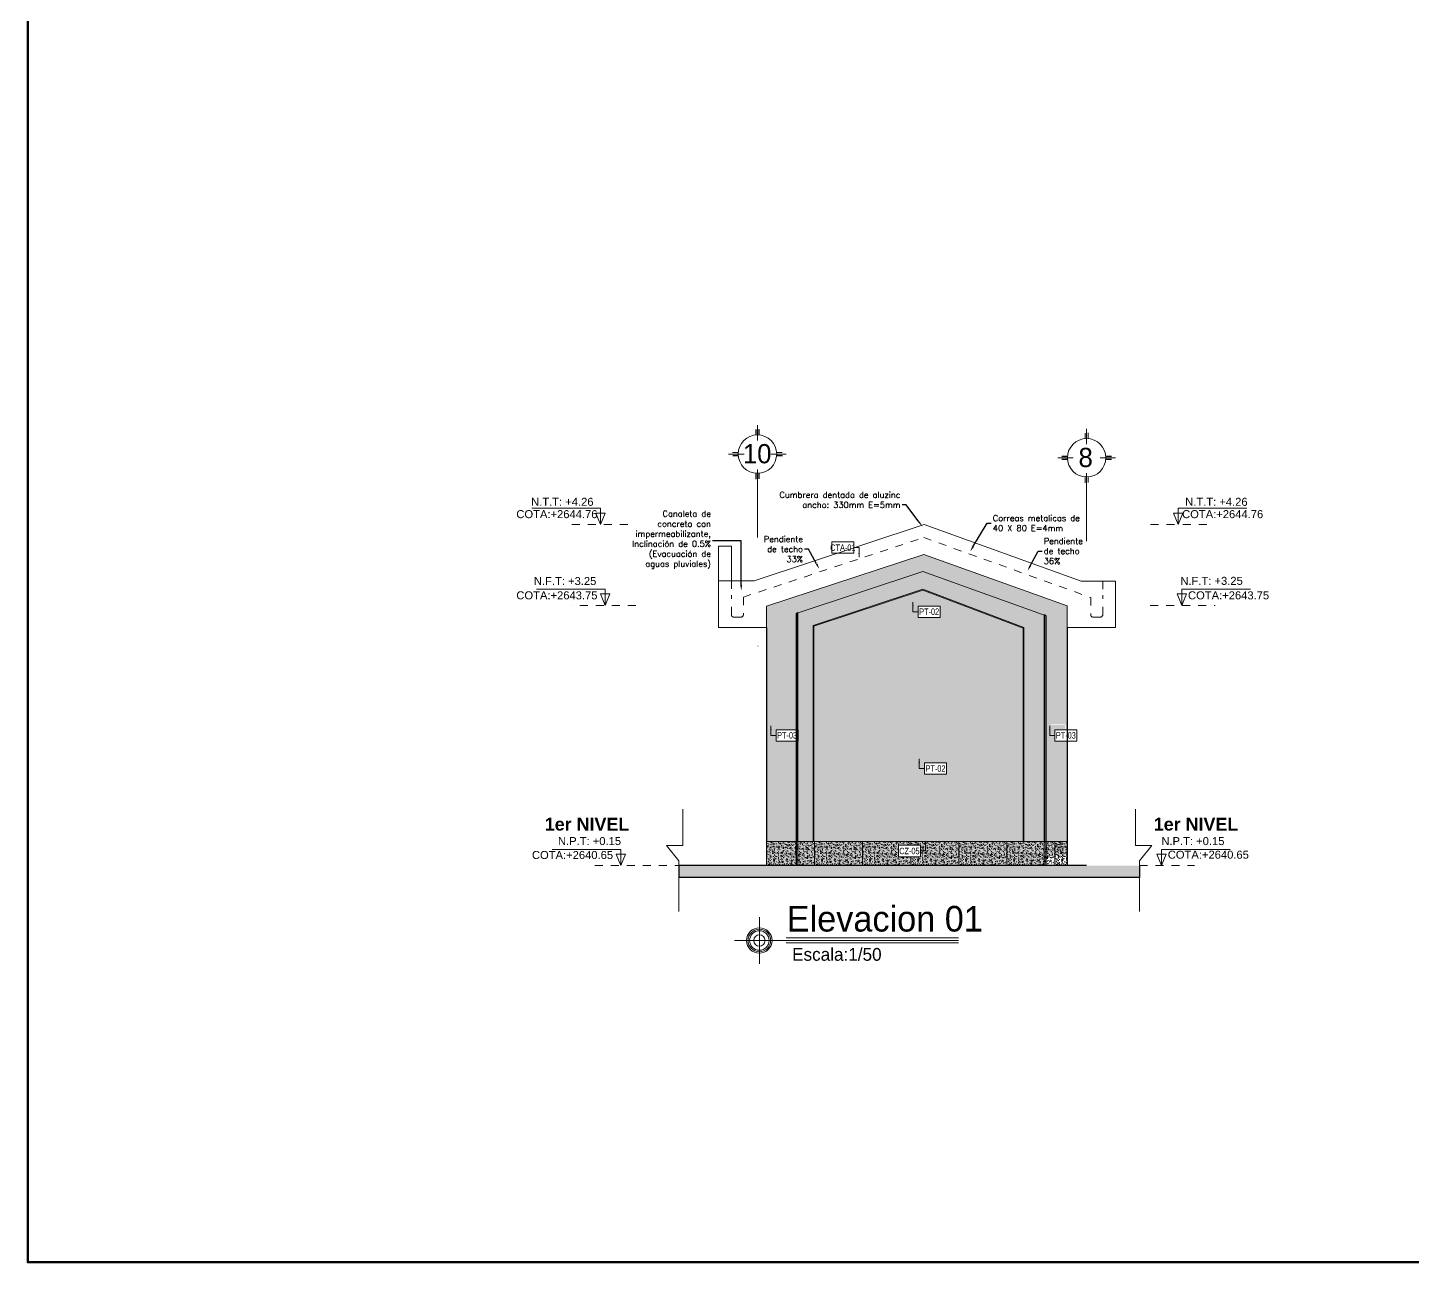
# Model space of a CAD drawing. Header units: millimetres. Extents: x -3570 to 5754, y -12788176 to 1214.
# Drawn here: x 3351.52 to 3368.82, y 1169.87 to 1185.29 of the extents above; entities that cross this region are included whole.
import ezdxf
from ezdxf import colors
from ezdxf.entities.mleader import LeaderData, LeaderLine
from ezdxf.enums import TextEntityAlignment as Align
from ezdxf.math import Vec2, Vec3

# ---------------------------------------------------------------- set-up
doc = ezdxf.new("R2010")
doc.units = ezdxf.units.MM
for name, pattern in [('ACAD_ISO04W100', [30, 24, -3, 0, -3]), ('CONTINUA', [0]), ('HIDDEN2', [4.7625, 3.175, -1.5875]), ('TRAZOS1', [0.15, 0.1, -0.05])]:
    doc.linetypes.add(name, pattern=pattern)
for name, color, linetype, lineweight in [('.', 7, 'Continuous', 0), ('08. FALSO PISO.', 201, 'Continuous', 5), ('42. CONTRA ZOCALO ELEVACION', 144, 'Continuous', 9), ('49. EJES.', 152, 'Continuous', 5), ('55. INDICADORES - TEXTO (SOLO MÓDULOS).', 45, 'Continuous', 5), ('65. BRUÑAS.', 253, 'Continuous', 5), ('66. COLUMNAS Y VIGAS (OTROS) EN ELEVACIÓN.', 252, 'Continuous', 5), ('COLUMNAS Y PLACAS', 255, 'Continuous', 70), ('COTAS', 7, 'Continuous', 0), ('LINEAS ELEVACIONES', 252, 'Continuous', 0), ('PROYECCION', 1, 'HIDDEN2', 9), ('SGE_0.05', 8, 'Continuous', 0), ('SGE_PUERTAS', 1, 'Continuous', 5), ('SGE_TEXTO-CHICOS-03', 3, 'Continuous', 9), ('Texto', 7, 'Continuous', 5), ('TEXTOS', 2, 'Continuous', 20), ('TEXTOS-CHICOS-03', 3, 'Continuous', 5), ('TEXTOS-MEDIANOS-04', 4, 'Continuous', 35)]:
    doc.layers.add(name, color=color, linetype=linetype, lineweight=lineweight)
doc.layers.add('8.HACH', color=7, linetype='Continuous', lineweight=0, true_color=0x51594d)
doc.styles.add('A-1', font='swissl.ttf', dxfattribs={"height": 0.07})
doc.styles.add('ESC 1-50 C', font='arial.ttf', dxfattribs={"height": 0.075})
doc.styles.add('HUECA', font='swissbo.ttf')
doc.styles.add('nemi', font='GOTHIC.TTF')
doc.styles.add('Pristina_ParCons', font='PRISTINA.TTF')
doc.styles.add('SIMPLEX 50', font='simplex.shx', dxfattribs={"width": 0.6, "height": 0.08})
doc.styles.add('TEXTOS 20', font='ARIALN.TTF', dxfattribs={"height": 0.08})
doc.dimstyles.new('ESC G 1.50', dxfattribs={"dimtxt": 0.08, "dimasz": 0.08, "dimexe": 0.08, "dimexo": 0.05, "dimgap": 0.02, "dimtad": 2, "dimtih": 1, "dimtoh": 1, "dimzin": 1, "dimdsep": 46, "dimtxsty": 'SIMPLEX 50', "dimblk": 'ARCHTICK', "dimcen": 0, "dimdle": 0.06, "dimclrd": 256, "dimclre": 256, "dimclrt": 256, "dimadec": 0, "dimazin": 0, "dimtfac": 1, "dimtix": 1, "dimtmove": 2, "dimatfit": 3, "dimfxl": 0.5, "dimfxlon": 1, "dimlwd": -1, "dimlwe": -1, "dimarcsym": 0})

# ---------------------------------------------------------------- blocks, each defined once
blk = doc.blocks.new('*U340')
at = {"layer": '49. EJES.', "ltscale": 0.01}
for p, q in [((-0.019, 1.004), (-0.019, 1.076)), ((0, 0.933), (0, 1.125)), ((-0.168, 0.765), (-0.36, 0.765)), ((-0.239, 0.745), (-0.311, 0.745)), ((0.168, 0.765), (0.36, 0.765)), ((0.239, 0.784), (0.311, 0.784)), ((0, 0.573), (0, 0.445)), ((0.019, 0.525), (0.019, 0.453))]:
    blk.add_line(p, q, dxfattribs=at)
at = {"layer": '49. EJES.'}
blk.add_line((0, 0.445), (0, -0.278), dxfattribs=at)
at = {"layer": '49. EJES.', "ltscale": 0.01, "const_width": 0.0144}
for points in [[(-0.019, 1.004), (-0.019, 1.076)], [(0.019, 1.004), (0.019, 1.076)], [(-0.239, 0.784), (-0.311, 0.784)], [(-0.239, 0.745), (-0.311, 0.745)], [(0.239, 0.784), (0.311, 0.784)], [(0.239, 0.745), (0.311, 0.745)], [(-0.019, 0.525), (-0.019, 0.453)], [(0.019, 0.525), (0.019, 0.453)]]:
    blk.add_lwpolyline(points, dxfattribs=at)
at = {"layer": '49. EJES.', "ltscale": 0.01}
blk.add_circle((0, 0.765), 0.24, dxfattribs=at)
blk = doc.blocks.new('*U341')
at = {"layer": '49. EJES.', "ltscale": 0.01}
for p, q in [((-0.019, 1.004), (-0.019, 1.076)), ((0, 0.933), (0, 1.125)), ((-0.168, 0.765), (-0.36, 0.765)), ((-0.239, 0.745), (-0.311, 0.745)), ((0.168, 0.765), (0.36, 0.765)), ((0.239, 0.784), (0.311, 0.784)), ((0, 0.573), (0, 0.445)), ((0.019, 0.525), (0.019, 0.453))]:
    blk.add_line(p, q, dxfattribs=at)
at = {"layer": '49. EJES.'}
blk.add_line((0, 0.445), (0, -0.278), dxfattribs=at)
at = {"layer": '49. EJES.', "ltscale": 0.01, "const_width": 0.0144}
for points in [[(-0.019, 1.004), (-0.019, 1.076)], [(0.019, 1.004), (0.019, 1.076)], [(-0.239, 0.784), (-0.311, 0.784)], [(-0.239, 0.745), (-0.311, 0.745)], [(0.239, 0.784), (0.311, 0.784)], [(0.239, 0.745), (0.311, 0.745)], [(-0.019, 0.525), (-0.019, 0.453)], [(0.019, 0.525), (0.019, 0.453)]]:
    blk.add_lwpolyline(points, dxfattribs=at)
at = {"layer": '49. EJES.', "ltscale": 0.01}
blk.add_circle((0, 0.765), 0.24, dxfattribs=at)
blk = doc.blocks.new('_ArchTick')
at = {"color": 0, "linetype": 'Continuous', "const_width": 0.15}
blk.add_lwpolyline([(-0.5, -0.5), (0.5, 0.5)], dxfattribs=at)
blk = doc.blocks.new('*U308')
blk.add_wipeout([(-0.391, -0.159), (-0.391, -0.301), (-0.118, -0.301), (-0.118, -0.159)]).dxf.layer = '55. INDICADORES - TEXTO (SOLO MÓDULOS).'
at = {"layer": '55. INDICADORES - TEXTO (SOLO MÓDULOS).'}
blk.add_lwpolyline([(-0.391, -0.301), (-0.118, -0.301), (-0.118, -0.159), (-0.391, -0.159)], close=True, dxfattribs=at)
at = {"layer": '55. INDICADORES - TEXTO (SOLO MÓDULOS).', "style": 'TEXTOS 20'}
blk.add_attdef('ITEM', text='', height=0.08, dxfattribs=at).set_placement((-0.255, -0.23), align=Align.MIDDLE_CENTER)
at = {"layer": '55. INDICADORES - TEXTO (SOLO MÓDULOS).'}
blk.add_leader([(-0.053, -0.111), (-0.053, -0.23), (-0.118, -0.23)], dimstyle='ESC G 1.50', override={"dimasz": 0.05}, dxfattribs=at)
blk = doc.blocks.new('G2G22GG')
at = {"layer": 'COLUMNAS Y PLACAS', "color": 251, "lineweight": 0, "true_color": 0x636466}
for p, q in [((1078.775, 292.274), (1076.654, 291.574)), ((1080.739, 291.569), (1078.775, 292.274)), ((1076.808, 291.255), (1078.772, 291.901)), ((1078.772, 291.901), (1080.564, 291.258)), ((1081.007, 291.569), (1081.167, 291.569)), ((1076.808, 290.99, 0), (1076.208, 290.99, 12467888.026)), ((1081.167, 290.989, 472.209), (1080.564, 290.99))]:
    blk.add_line(p, q, dxfattribs=at)
blk.add_lwpolyline([(1076.208, 291.574), (1076.368, 291.574), (1076.368, 292.005), (1076.208, 292.005)], close=True, dxfattribs=at)
for points, elevation in [([(1076.208, 291.574), (1076.208, 290.99)], -354.157), ([(1076.368, 291.574), (1076.654, 291.574)], -354.157), ([(1081.167, 291.569), (1081.167, 291.174)], 118.052), ([(1081.167, 291.569), (1081.167, 290.989)], 118.052)]:
    blk.add_lwpolyline(points, dxfattribs=dict(at, elevation=elevation))
for points in [[(1081.007, 291.569), (1080.739, 291.569)], [(1076.808, 291.255), (1076.808, 290.99), (1076.808, 290.99), (1076.808, 290.99)], [(1080.564, 291.258), (1080.564, 290.99), (1080.564, 290.99), (1080.564, 290.99)], [(1080.299, 291.078), (1080.299, 291.078)], [(1080.299, 291.05), (1080.299, 291.05)]]:
    blk.add_lwpolyline(points, dxfattribs=at)
at = {"layer": 'COTAS', "color": 9, "true_color": 0xc7c8ca}
blk.add_lwpolyline([(1079.022, 291.822), (1079.023, 291.822)], dxfattribs=at)
at = {"layer": 'PROYECCION', "color": 18, "linetype": 'TRAZOS1', "true_color": 0x000000}
for p, q in [((1076.518, 291.369), (1078.771, 292.113)), ((1078.771, 292.113), (1080.857, 291.364)), ((1076.368, 291.574, -354.157), (1076.368, 291.392, -354.157)), ((1081.007, 291.569, 118.052), (1081.007, 291.392, 118.052))]:
    blk.add_line(p, q, dxfattribs=at)
at = {"layer": 'PROYECCION', "color": 18, "linetype": 'TRAZOS1', "true_color": 0x000000, "elevation": -472.209}
for points in [[(1076.368, 291.146), (1076.368, 291.392)], [(1076.518, 291.369), (1076.518, 291.147)]]:
    blk.add_lwpolyline(points, dxfattribs=at)
at = {"layer": 'PROYECCION', "color": 18, "linetype": 'TRAZOS1', "true_color": 0x000000}
for points in [[(1080.857, 291.364), (1080.857, 291.147)], [(1081.007, 291.146), (1081.007, 291.392)]]:
    blk.add_lwpolyline(points, dxfattribs=at)
at = {"layer": 'PROYECCION', "color": 18, "linetype": 'TRAZOS1', "true_color": 0x000000, "elevation": -472.209}
blk.add_lwpolyline([(1076.518, 291.147, -0.380341), (1076.489, 291.119), (1076.4, 291.119, -0.410247), (1076.368, 291.147), (1076.368, 291.151)], format="xyb", dxfattribs=at)
at = {"layer": 'PROYECCION', "color": 18, "linetype": 'TRAZOS1', "true_color": 0x000000}
blk.add_lwpolyline([(1080.857, 291.147, 0.380341), (1080.886, 291.119), (1080.975, 291.119, 0.410247), (1081.007, 291.147), (1081.007, 291.151)], format="xyb", dxfattribs=at)
at = {"layer": 'SGE_TEXTO-CHICOS-03'}
ml = blk.add_multileader_mtext('Standard', dxfattribs=at)
ml.set_content('{\\Fromans|c0;Cumbrera dentada de aluzinc ancho: 330mm E=5mm }', color=256, style='ESC 1-50 C')
ml.set_leader_properties()
ml.build(insert=Vec2(0, 0))
ml.multileader.update_dxf_attribs({"text_left_attachment_type": 2, "text_right_attachment_type": 2, "dogleg_length": 0.1, "arrow_head_size": 0.07})
ctx = ml.context
ctx.base_point, ctx.char_height, ctx.arrow_head_size, ctx.landing_gap_size, ctx.plane_origin = Vec3(1077.149, 292.521, -99722446.662), 0.075, 0.07, 0.02, Vec3(1078.468, 292.376, -99722446.662)
ctx.left_attachment, ctx.right_attachment, ctx.text_align_type = 2, 2, 2
notes = []
notes.append((ctx, [(1, (1, 1, 0), (1078.55, 292.521, -99722446.662), (-1, 0), 0.05, [(0, [(1078.754, 292.252, -99722446.662)], 0, [])])]))
ctx.mtext.insert, ctx.mtext.rotation, ctx.mtext.width, ctx.mtext.defined_height, ctx.mtext.alignment, ctx.mtext.flow_direction = Vec3(1078.48, 292.683, -99722446.662), 6.283185, 1.66721, 0.611, 3, 5
ml = blk.add_multileader_mtext('Standard', dxfattribs=at)
ml.set_content('{\\Fromans|c0;Canaleta de concreto con impermeabilizante, Inclinación de 0.5% (Evacuación de aguas pluviales)}', color=256, style='ESC 1-50 C')
ml.set_leader_properties()
ml.build(insert=Vec2(0, 0))
ml.multileader.update_dxf_attribs({"text_left_attachment_type": 2, "text_right_attachment_type": 2, "dogleg_length": 0.1, "arrow_head_size": 0.07})
ctx = ml.context
ctx.base_point, ctx.char_height, ctx.arrow_head_size, ctx.landing_gap_size, ctx.plane_origin = Vec3(1074.99, 292.072, -99722347.547), 0.075, 0.07, 0.02, Vec3(1072.187, 296.498, -99722347.547)
ctx.left_attachment, ctx.right_attachment, ctx.text_align_type = 2, 2, 2
notes.append((ctx, [(0, (1, 1, 0), (1076.491, 292.072, -99722347.547), (-1, 0), 0.358, [(0, [(1076.491, 291.449, -99722347.547)], 0, [])])]))
ctx.mtext.insert, ctx.mtext.width, ctx.mtext.alignment, ctx.mtext.flow_direction = Vec3(1076.113, 292.448, -99722347.547), 1.12345, 3, 5
ml = blk.add_multileader_mtext('Standard', dxfattribs=at)
ml.set_content('{\\Fromans|c0;Correas metalicas de 40 X 80\\~E=4mm}', color=256, style='ESC 1-50 C')
ml.set_leader_properties()
ml.build(insert=Vec2(0, 0))
ml.multileader.update_dxf_attribs({"text_left_attachment_type": 2, "text_right_attachment_type": 2, "dogleg_length": 0.1, "arrow_head_size": 0.07})
ctx = ml.context
ctx.base_point, ctx.char_height, ctx.arrow_head_size, ctx.landing_gap_size, ctx.plane_origin = Vec3(1079.615, 292.293, -99722446.662), 0.075, 0.07, 0.02, Vec3(1079.647, 292.054, -99722446.662)
ctx.left_attachment, ctx.right_attachment = 2, 2
notes.append((ctx, [(1, (1, 1, 0), (1079.565, 292.293, -99722446.662), (1, 0), 0.05, [(0, [(1079.35, 291.937, -99722446.662)], 0, [])])]))
ctx.mtext.insert, ctx.mtext.width, ctx.mtext.flow_direction = Vec3(1079.635, 292.393, -99722446.662), 1.24725, 5
ml = blk.add_multileader_mtext('Standard', dxfattribs=at)
ml.set_content('{\\Fromans|c0;Pendiente de techo 33%} ', color=256, style='ESC 1-50 C')
ml.set_leader_properties()
ml.build(insert=Vec2(0, 0))
ml.multileader.update_dxf_attribs({"text_left_attachment_type": 2, "text_right_attachment_type": 2, "dogleg_length": 0.1, "arrow_head_size": 0.07})
ctx = ml.context
ctx.base_point, ctx.char_height, ctx.arrow_head_size, ctx.landing_gap_size, ctx.plane_origin = Vec3(1076.725, 291.968, -99722347.547), 0.075, 0.07, 0.02, Vec3(1077.251, 291.729, -99722347.547)
ctx.left_attachment, ctx.right_attachment, ctx.text_align_type = 2, 2, 2
notes.append((ctx, [(1, (1, 1, 0), (1077.333, 291.968, -99722347.547), (-1, 0), 0.05, [(0, [(1077.466, 291.721, -99722347.547)], 0, [])])]))
ctx.mtext.insert, ctx.mtext.rotation, ctx.mtext.width, ctx.mtext.alignment, ctx.mtext.flow_direction = Vec3(1077.263, 292.131, -99722347.547), 6.283185, 0.69285, 3, 5
ml = blk.add_multileader_mtext('Standard', dxfattribs=at)
ml.set_content('{\\Fromans|c0;Pendiente de techo 36%} ', color=256, style='ESC 1-50 C')
ml.set_leader_properties()
ml.build(insert=Vec2(0, 0))
ml.multileader.update_dxf_attribs({"text_left_attachment_type": 2, "text_right_attachment_type": 2, "dogleg_length": 0.1, "arrow_head_size": 0.07})
ctx = ml.context
ctx.base_point, ctx.char_height, ctx.arrow_head_size, ctx.landing_gap_size, ctx.plane_origin = Vec3(1080.251, 291.944, -99722347.547), 0.075, 0.07, 0.02, Vec3(1080.282, 291.705, -99722347.547)
ctx.left_attachment, ctx.right_attachment = 2, 2
notes.append((ctx, [(1, (1, 1, 0), (1080.201, 291.944, -99722347.547), (1, 0), 0.05, [(0, [(1080.068, 291.697, -99722347.547)], 0, [])])]))
ctx.mtext.insert, ctx.mtext.width, ctx.mtext.flow_direction = Vec3(1080.271, 292.107, -99722347.547), 0.69285, 5
for ctx, leaders in notes:
    for number, flags, end, landing, length, lines in leaders:
        leader = LeaderData()
        leader.index, (leader.has_last_leader_line, leader.has_dogleg_vector, leader.attachment_direction) = number, flags
        leader.last_leader_point, leader.dogleg_vector, leader.dogleg_length = Vec3(end), Vec3(landing), length
        for number, points, colour, breaks in lines:
            line = LeaderLine()
            line.index, line.vertices, line.color, line.breaks = number, Vec3.list(points), colors.encode_raw_color(colour), breaks
            leader.lines.append(line)
        ctx.leaders.append(leader)

msp = doc.modelspace()

# ---------------------------------------------------------------- hatches: boundary and pattern name
at = {"layer": '.', "true_color": 0xc7c8ca}
h = msp.add_hatch(color=9, dxfattribs=at)
h.dxf.hatch_style = 1
h.paths.add_polyline_path([(3361.123, 1177.801), (3361.123, 1177.98), (3362.708, 1178.502), (3364.246, 1177.949), (3364.245, 1178.165), (3362.719, 1178.713), (3361.034, 1178.159), (3360.755, 1178.067), (3360.755, 1177.801), (3360.755, 1177.644), (3360.755, 1177.562), (3360.755, 1177.215), (3360.755, 1177.153), (3360.755, 1176.345), (3360.755, 1176.27), (3360.755, 1174.828), (3361.123, 1174.828)])
h.paths.add_polyline_path([(3360.799, 1176.394), (3360.81, 1176.514)], flags=16)
h = msp.add_hatch(color=9, dxfattribs=at)
h.dxf.hatch_style = 1
h.paths.add_polyline_path([(3364.511, 1178.069), (3364.245, 1178.165), (3364.246, 1174.951), (3364.511, 1174.951)])
h.paths.add_polyline_path([(3364.482, 1176.594), (3364.482, 1176.452), (3364.307, 1176.452), (3364.307, 1176.594)], flags=16)
h.paths.add_polyline_path([(3364.307, 1176.461), (3364.491, 1176.461), (3364.491, 1176.584), (3364.307, 1176.584)], flags=16)
at = {"layer": '08. FALSO PISO.', "true_color": 0x636466}
h = msp.add_hatch(color=251, dxfattribs=at)
h.dxf.hatch_style = 1
h.paths.add_polyline_path([(3359.658, 1174.829), (3359.658, 1174.679), (3365.414, 1174.678), (3365.414, 1174.828)])
at = {"layer": '42. CONTRA ZOCALO ELEVACION', "true_color": 0x636466}
h = msp.add_hatch(dxfattribs=at)
h.set_pattern_fill('AR-CONC', color=251, scale=0.0004, angle=540, style=0)
h.set_pattern_definition([(230, (-3747.77793, 34.705074), (-0.0728738676, 0.0063756342), [0.00762, -0.08382]), (175, (-3747.77793, 34.705074), (0.0140973686, -0.0764227381), [0.006096, -0.0670562337]), (280.4514447, (-3747.784005, 34.705605), (-0.05877649884, -0.07004710076), [0.0064760035, -0.07123609784]), (226.1842, (-3747.77793, 34.68475), (-0.1084316164, 0.0168169312), [0.01143, -0.12573]), (276.6355576, (-3747.78697, 34.68616), (-0.0949616536, -0.0989704498), [0.0097140093, -0.1068542433]), (171.1841512, (-3747.77793, 34.68475), (-0.0949616536, -0.0989704498), [0.0091439868, -0.1005838928]), (201, (-3747.78809, 34.689834), (-0.0606457565, 0.04090607927), [0.00762, -0.08382]), (146, (-3747.78809, 34.689834), (-0.02472081134, -0.07367518645), [0.006096, -0.067056]), (251.451445, (-3747.793146, 34.69324), (-0.0853665677, -0.03276910755), [0.0064760035, -0.07123597504]), (217.5, (-3747.777932, 34.705074), (-0.0012354413, -0.03382201555), [0, -0.0662432, 0, -0.068072, 0, -0.06731]), (187.5, (-3747.777932, 34.705074), (-0.026727865, -0.04007222993), [0, -0.0388112, 0, -0.0647192, 0, -0.025654]), (147.5, (-3747.755276, 34.705074), (-0.05423623807, 0.0022914976), [0, -0.0254, 0, -0.079248, 0, -0.105156]), (137.5, (-3747.745116, 34.705074), (-0.05925167255, -0.0101705964), [0, -0.03302, 0, -0.0526288, 0, -0.074676])])
h.paths.add_polyline_path([(3360.755, 1175.128), (3361.355, 1175.128), (3361.355, 1174.828), (3360.755, 1174.828)])
h = msp.add_hatch(dxfattribs=at)
h.set_pattern_fill('AR-CONC', color=251, scale=0.0004, angle=540, style=0)
h.set_pattern_definition([(230, (-3747.17793, 34.705074), (-0.0728738676, 0.0063756342), [0.00762, -0.08382]), (175, (-3747.17793, 34.705074), (0.0140973686, -0.0764227381), [0.006096, -0.0670562337]), (280.4514447, (-3747.184005, 34.705605), (-0.05877649884, -0.07004710076), [0.0064760035, -0.07123609784]), (226.1842, (-3747.17793, 34.68475), (-0.1084316164, 0.0168169312), [0.01143, -0.12573]), (276.6355576, (-3747.18697, 34.68616), (-0.0949616536, -0.0989704498), [0.0097140093, -0.1068542433]), (171.1841512, (-3747.17793, 34.68475), (-0.0949616536, -0.0989704498), [0.0091439868, -0.1005838928]), (201, (-3747.18809, 34.689834), (-0.0606457565, 0.04090607927), [0.00762, -0.08382]), (146, (-3747.18809, 34.689834), (-0.02472081134, -0.07367518645), [0.006096, -0.067056]), (251.451445, (-3747.193146, 34.69324), (-0.0853665677, -0.03276910755), [0.0064760035, -0.07123597504]), (217.5, (-3747.177932, 34.705074), (-0.0012354413, -0.03382201555), [0, -0.0662432, 0, -0.068072, 0, -0.06731]), (187.5, (-3747.177932, 34.705074), (-0.026727865, -0.04007222993), [0, -0.0388112, 0, -0.0647192, 0, -0.025654]), (147.5, (-3747.155276, 34.705074), (-0.05423623807, 0.0022914976), [0, -0.0254, 0, -0.079248, 0, -0.105156]), (137.5, (-3747.145116, 34.705074), (-0.05925167255, -0.0101705964), [0, -0.03302, 0, -0.0526288, 0, -0.074676])])
h.paths.add_polyline_path([(3361.355, 1175.128), (3361.955, 1175.128), (3361.955, 1174.828), (3361.355, 1174.828)])
h = msp.add_hatch(dxfattribs=at)
h.set_pattern_fill('AR-CONC', color=251, scale=0.0004, angle=540, style=0)
h.set_pattern_definition([(230, (-3746.57793, 34.705074), (-0.0728738676, 0.0063756342), [0.00762, -0.08382]), (175, (-3746.57793, 34.705074), (0.0140973686, -0.0764227381), [0.006096, -0.0670562337]), (280.4514447, (-3746.584005, 34.705605), (-0.05877649884, -0.07004710076), [0.0064760035, -0.07123609784]), (226.1842, (-3746.57793, 34.68475), (-0.1084316164, 0.0168169312), [0.01143, -0.12573]), (276.6355576, (-3746.58697, 34.68616), (-0.0949616536, -0.0989704498), [0.0097140093, -0.1068542433]), (171.1841512, (-3746.57793, 34.68475), (-0.0949616536, -0.0989704498), [0.0091439868, -0.1005838928]), (201, (-3746.58809, 34.689834), (-0.0606457565, 0.04090607927), [0.00762, -0.08382]), (146, (-3746.58809, 34.689834), (-0.02472081134, -0.07367518645), [0.006096, -0.067056]), (251.451445, (-3746.593146, 34.69324), (-0.0853665677, -0.03276910755), [0.0064760035, -0.07123597504]), (217.5, (-3746.577932, 34.705074), (-0.0012354413, -0.03382201555), [0, -0.0662432, 0, -0.068072, 0, -0.06731]), (187.5, (-3746.577932, 34.705074), (-0.026727865, -0.04007222993), [0, -0.0388112, 0, -0.0647192, 0, -0.025654]), (147.5, (-3746.555276, 34.705074), (-0.05423623807, 0.0022914976), [0, -0.0254, 0, -0.079248, 0, -0.105156]), (137.5, (-3746.545116, 34.705074), (-0.05925167255, -0.0101705964), [0, -0.03302, 0, -0.0526288, 0, -0.074676])])
h.paths.add_polyline_path([(3361.955, 1175.128), (3362.555, 1175.128), (3362.555, 1174.828), (3361.955, 1174.828)])
h = msp.add_hatch(dxfattribs=at)
h.set_pattern_fill('AR-CONC', color=251, scale=0.0004, angle=540, style=0)
h.set_pattern_definition([(230, (-3745.97793, 34.705074), (-0.0728738676, 0.0063756342), [0.00762, -0.08382]), (175, (-3745.97793, 34.705074), (0.0140973686, -0.0764227381), [0.006096, -0.0670562337]), (280.4514447, (-3745.984005, 34.705605), (-0.05877649884, -0.07004710076), [0.0064760035, -0.07123609784]), (226.1842, (-3745.97793, 34.68475), (-0.1084316164, 0.0168169312), [0.01143, -0.12573]), (276.6355576, (-3745.98697, 34.68616), (-0.0949616536, -0.0989704498), [0.0097140093, -0.1068542433]), (171.1841512, (-3745.97793, 34.68475), (-0.0949616536, -0.0989704498), [0.0091439868, -0.1005838928]), (201, (-3745.98809, 34.689834), (-0.0606457565, 0.04090607927), [0.00762, -0.08382]), (146, (-3745.98809, 34.689834), (-0.02472081134, -0.07367518645), [0.006096, -0.067056]), (251.451445, (-3745.993146, 34.69324), (-0.0853665677, -0.03276910755), [0.0064760035, -0.07123597504]), (217.5, (-3745.977932, 34.705074), (-0.0012354413, -0.03382201555), [0, -0.0662432, 0, -0.068072, 0, -0.06731]), (187.5, (-3745.977932, 34.705074), (-0.026727865, -0.04007222993), [0, -0.0388112, 0, -0.0647192, 0, -0.025654]), (147.5, (-3745.955276, 34.705074), (-0.05423623807, 0.0022914976), [0, -0.0254, 0, -0.079248, 0, -0.105156]), (137.5, (-3745.945116, 34.705074), (-0.05925167255, -0.0101705964), [0, -0.03302, 0, -0.0526288, 0, -0.074676])])
h.paths.add_polyline_path([(3362.555, 1175.128), (3363.155, 1175.128), (3363.155, 1174.828), (3362.555, 1174.828)])
h = msp.add_hatch(dxfattribs=at)
h.set_pattern_fill('AR-CONC', color=251, scale=0.0004, angle=540, style=0)
h.set_pattern_definition([(230, (-3745.37793, 34.705074), (-0.0728738676, 0.0063756342), [0.00762, -0.08382]), (175, (-3745.37793, 34.705074), (0.0140973686, -0.0764227381), [0.006096, -0.0670562337]), (280.4514447, (-3745.384005, 34.705605), (-0.05877649884, -0.07004710076), [0.0064760035, -0.07123609784]), (226.1842, (-3745.37793, 34.68475), (-0.1084316164, 0.0168169312), [0.01143, -0.12573]), (276.6355576, (-3745.38697, 34.68616), (-0.0949616536, -0.0989704498), [0.0097140093, -0.1068542433]), (171.1841512, (-3745.37793, 34.68475), (-0.0949616536, -0.0989704498), [0.0091439868, -0.1005838928]), (201, (-3745.38809, 34.689834), (-0.0606457565, 0.04090607927), [0.00762, -0.08382]), (146, (-3745.38809, 34.689834), (-0.02472081134, -0.07367518645), [0.006096, -0.067056]), (251.451445, (-3745.393146, 34.69324), (-0.0853665677, -0.03276910755), [0.0064760035, -0.07123597504]), (217.5, (-3745.377932, 34.705074), (-0.0012354413, -0.03382201555), [0, -0.0662432, 0, -0.068072, 0, -0.06731]), (187.5, (-3745.377932, 34.705074), (-0.026727865, -0.04007222993), [0, -0.0388112, 0, -0.0647192, 0, -0.025654]), (147.5, (-3745.355276, 34.705074), (-0.05423623807, 0.0022914976), [0, -0.0254, 0, -0.079248, 0, -0.105156]), (137.5, (-3745.345116, 34.705074), (-0.05925167255, -0.0101705964), [0, -0.03302, 0, -0.0526288, 0, -0.074676])])
h.paths.add_polyline_path([(3363.155, 1175.128), (3363.755, 1175.128), (3363.755, 1174.828), (3363.155, 1174.828)])
h = msp.add_hatch(dxfattribs=at)
h.set_pattern_fill('AR-CONC', color=251, scale=0.0004, angle=540, style=0)
h.set_pattern_definition([(230, (-3744.77793, 34.705074), (-0.0728738676, 0.0063756342), [0.00762, -0.08382]), (175, (-3744.77793, 34.705074), (0.0140973686, -0.0764227381), [0.006096, -0.0670562337]), (280.4514447, (-3744.784005, 34.705605), (-0.05877649884, -0.07004710076), [0.0064760035, -0.07123609784]), (226.1842, (-3744.77793, 34.68475), (-0.1084316164, 0.0168169312), [0.01143, -0.12573]), (276.6355576, (-3744.78697, 34.68616), (-0.0949616536, -0.0989704498), [0.0097140093, -0.1068542433]), (171.1841512, (-3744.77793, 34.68475), (-0.0949616536, -0.0989704498), [0.0091439868, -0.1005838928]), (201, (-3744.78809, 34.689834), (-0.0606457565, 0.04090607927), [0.00762, -0.08382]), (146, (-3744.78809, 34.689834), (-0.02472081134, -0.07367518645), [0.006096, -0.067056]), (251.451445, (-3744.793146, 34.69324), (-0.0853665677, -0.03276910755), [0.0064760035, -0.07123597504]), (217.5, (-3744.777932, 34.705074), (-0.0012354413, -0.03382201555), [0, -0.0662432, 0, -0.068072, 0, -0.06731]), (187.5, (-3744.777932, 34.705074), (-0.026727865, -0.04007222993), [0, -0.0388112, 0, -0.0647192, 0, -0.025654]), (147.5, (-3744.755276, 34.705074), (-0.05423623807, 0.0022914976), [0, -0.0254, 0, -0.079248, 0, -0.105156]), (137.5, (-3744.745116, 34.705074), (-0.05925167255, -0.0101705964), [0, -0.03302, 0, -0.0526288, 0, -0.074676])])
h.paths.add_polyline_path([(3363.755, 1175.128), (3364.355, 1175.128), (3364.355, 1174.828), (3363.755, 1174.828)])
h = msp.add_hatch(dxfattribs=at)
h.set_pattern_fill('AR-CONC', color=251, scale=0.0004, angle=540, style=0)
h.set_pattern_definition([(230, (-3744.17793, 34.705074), (-0.0728738676, 0.0063756342), [0.00762, -0.08382]), (175, (-3744.17793, 34.705074), (0.0140973686, -0.0764227381), [0.006096, -0.0670562337]), (280.4514447, (-3744.184005, 34.705605), (-0.05877649884, -0.07004710076), [0.0064760035, -0.07123609784]), (226.1842, (-3744.17793, 34.68475), (-0.1084316164, 0.0168169312), [0.01143, -0.12573]), (276.6355576, (-3744.18697, 34.68616), (-0.0949616536, -0.0989704498), [0.0097140093, -0.1068542433]), (171.1841512, (-3744.17793, 34.68475), (-0.0949616536, -0.0989704498), [0.0091439868, -0.1005838928]), (201, (-3744.18809, 34.689834), (-0.0606457565, 0.04090607927), [0.00762, -0.08382]), (146, (-3744.18809, 34.689834), (-0.02472081134, -0.07367518645), [0.006096, -0.067056]), (251.451445, (-3744.193146, 34.69324), (-0.0853665677, -0.03276910755), [0.0064760035, -0.07123597504]), (217.5, (-3744.177932, 34.705074), (-0.0012354413, -0.03382201555), [0, -0.0662432, 0, -0.068072, 0, -0.06731]), (187.5, (-3744.177932, 34.705074), (-0.026727865, -0.04007222993), [0, -0.0388112, 0, -0.0647192, 0, -0.025654]), (147.5, (-3744.155276, 34.705074), (-0.05423623807, 0.0022914976), [0, -0.0254, 0, -0.079248, 0, -0.105156]), (137.5, (-3744.145116, 34.705074), (-0.05925167255, -0.0101705964), [0, -0.03302, 0, -0.0526288, 0, -0.074676])])
h.paths.add_polyline_path([(3364.355, 1175.128), (3364.511, 1175.128), (3364.511, 1174.828), (3364.355, 1174.828)])
at = {"layer": '66. COLUMNAS Y VIGAS (OTROS) EN ELEVACIÓN.', "true_color": 0xe5e5e6}
h = msp.add_hatch(color=254, dxfattribs=at)
h.dxf.hatch_style = 1
h.paths.add_polyline_path([(3361.123, 1174.833), (3364.246, 1174.828), (3364.246, 1177.949), (3362.708, 1178.502), (3361.123, 1177.991)])

# ---------------------------------------------------------------- linework, layer by layer
at = {"color": 252, "true_color": 0x939598}
for p, q in [((3361.123, 1177.978, -99722446.662), (3361.123, 1174.828, -99722446.662)), ((3364.246, 1174.828, -99722446.662), (3364.246, 1177.949, -99722446.662)), ((3364.523, 1174.828, -99722446.662), (3364.246, 1174.828, -99722446.662))]:
    msp.add_line(p, q, dxfattribs=at)
at = {"color": 18, "lineweight": 30, "true_color": 0x000000}
for p, q in [((3359.658, 1174.829), (3359.657, 1174.679, -99722446.662)), ((3365.414, 1174.678, -99722446.662), (3359.657, 1174.679, -99722446.662)), ((3364.753, 1174.828, -97442774.988), (3359.658, 1174.829, -99722446.662)), ((3365.414, 1174.828), (3365.414, 1174.678, -99722446.662))]:
    msp.add_line(p, q, dxfattribs=at)
at = {"color": 252, "lineweight": 70, "true_color": 0x939598}
msp.add_lwpolyline([(3351.524, 1209.168), (3408.934, 1209.168), (3408.934, 1169.873), (3351.524, 1169.873)], close=True, dxfattribs=at)
at = {"color": 251, "linetype": 'CONTINUA', "true_color": 0x636466, "elevation": -99722446.662}
msp.add_lwpolyline([(3361.123, 1177.978), (3361.123, 1174.845)], dxfattribs=at)
at = {"layer": '42. CONTRA ZOCALO ELEVACION', "elevation": -99722446.662}
for points in [[(3360.755, 1175.128), (3361.355, 1175.128), (3361.355, 1174.828), (3360.755, 1174.828)], [(3361.355, 1175.128), (3361.955, 1175.128), (3361.955, 1174.828), (3361.355, 1174.828)], [(3361.955, 1175.128), (3362.555, 1175.128), (3362.555, 1174.828), (3361.955, 1174.828)], [(3362.555, 1175.128), (3363.155, 1175.128), (3363.155, 1174.828), (3362.555, 1174.828)], [(3363.155, 1175.128), (3363.755, 1175.128), (3363.755, 1174.828), (3363.155, 1174.828)], [(3363.755, 1175.128), (3364.355, 1175.128), (3364.355, 1174.828), (3363.755, 1174.828)], [(3364.355, 1175.128), (3364.511, 1175.128), (3364.511, 1174.828), (3364.355, 1174.828)]]:
    msp.add_lwpolyline(points, close=True, dxfattribs=at)
at = {"layer": '65. BRUÑAS.', "color": 252, "true_color": 0x939598}
for p, q in [((3361.147, 1177.986, -103677514.103), (3361.147, 1174.828, -103677514.103)), ((3364.222, 1174.828, -103677514.103), (3364.222, 1177.958, -103677514.103))]:
    msp.add_line(p, q, dxfattribs=at)
at = {"layer": 'COTAS', "color": 252, "true_color": 0x939598}
for points in [[(3359.708, 1175.531), (3359.708, 1175.079), (3359.503, 1175.079), (3359.658, 1174.889), (3359.658, 1174.254)], [(3365.364, 1175.531), (3365.364, 1175.079), (3365.568, 1175.079), (3365.414, 1174.889), (3365.414, 1174.254)]]:
    msp.add_lwpolyline(points, dxfattribs=at)
at = {"layer": 'LINEAS ELEVACIONES'}
for points in [[(3357.821, 1179.29), (3358.679, 1179.29), (3358.679, 1179.089), (3358.621, 1179.231), (3358.737, 1179.231), (3358.679, 1179.089)], [(3366.755, 1179.29), (3365.897, 1179.29), (3365.897, 1179.089), (3365.954, 1179.231), (3365.839, 1179.231), (3365.897, 1179.089)], [(3357.879, 1178.28), (3358.737, 1178.28), (3358.737, 1178.078), (3358.679, 1178.22), (3358.795, 1178.22), (3358.737, 1178.078)], [(3366.802, 1178.28), (3365.944, 1178.28), (3365.944, 1178.078), (3366.002, 1178.22), (3365.886, 1178.22), (3365.944, 1178.078)], [(3358.076, 1175.03), (3358.934, 1175.03), (3358.934, 1174.828), (3358.876, 1174.97), (3358.992, 1174.97), (3358.934, 1174.828)], [(3366.547, 1175.03), (3365.689, 1175.03), (3365.689, 1174.828), (3365.747, 1174.97), (3365.631, 1174.97), (3365.689, 1174.828)]]:
    msp.add_lwpolyline(points, dxfattribs=at)
at = {"layer": 'PROYECCION', "linetype": 'TRAZOS1'}
for p, q in [((3359.022, 1179.089), (3358.266, 1179.089)), ((3365.553, 1179.089), (3366.31, 1179.089)), ((3359.123, 1178.078), (3358.323, 1178.078)), ((3365.548, 1178.078), (3366.357, 1178.078)), ((3360.71, 1174.828), (3358.521, 1174.828)), ((3365.414, 1174.828), (3366.102, 1174.828))]:
    msp.add_line(p, q, dxfattribs=at)
at = {"layer": 'SGE_PUERTAS', "transparency": 16777216}
msp.add_line((3360.648, 1177.567, -168274215.029), (3360.647, 1177.567, -168274215.029), dxfattribs=at)
at = {"layer": 'Texto', "color": 7, "linetype": 'Continuous', "lineweight": 5}
for p, q in [((3360.665, 1173.6), (3360.665, 1174.184)), ((3360.353, 1173.892), (3363.153, 1173.892)), ((3360.999, 1173.924), (3363.152, 1173.924)), ((3360.999, 1173.865), (3363.152, 1173.865))]:
    msp.add_line(p, q, dxfattribs=at)
at = {"layer": 'Texto', "color": 7}
msp.add_line((3361.02, 1173.894), (3363.153, 1173.894), dxfattribs=at)
at = {"layer": 'Texto', "color": 7, "linetype": 'Continuous', "lineweight": 5}
for centre, radius in [((3360.664, 1173.892), 0.159), ((3360.665, 1173.892), 0.122)]:
    msp.add_circle(centre, radius, dxfattribs=at)
at = {"layer": 'Texto', "color": 7, "linetype": 'Continuous'}
msp.add_circle((3360.665, 1173.892), 0.0703, dxfattribs=at)
at = {"layer": 'Texto', "color": 7}
msp.add_arc((3360.665, 1173.892), 0.141, 90.0005, 89.8703, dxfattribs=at)

# ---------------------------------------------------------------- block references
at = {"layer": 'COTAS', "color": 9, "true_color": 0xc7c8ca, "xscale": -1}
msp.add_blockref('*U341', (3360.641, 1179.202), dxfattribs=at)
at = {"layer": 'TEXTOS', "linetype": 'ACAD_ISO04W100', "xscale": -1}
msp.add_blockref('*U340', (3364.753, 1179.156), dxfattribs=at)

# ---------------------------------------------------------------- texts
at = {"layer": 'Texto', "color": 7, "style": 'Pristina_ParCons'}
for s, height, p in [('Elevacion 01', 0.31995, (3361.007, 1174.004)), ('Escala:1/50', 0.15998, (3361.074, 1173.639))]:
    msp.add_text(s, height=height, dxfattribs=at).set_placement(p)
at = {"layer": 'TEXTOS-CHICOS-03', "ltscale": 0.01, "style": 'nemi'}
for s, p in [('10', (3360.459, 1179.852)), ('8', (3364.652, 1179.805))]:
    msp.add_text(s, height=0.24, dxfattribs=at).set_placement(p)
at = {"layer": 'TEXTOS-CHICOS-03', "style": 'A-1'}
for s, p in [('N.T.T: +4.26', (3357.813, 1179.371)), ('N.T.T: +4.26', (3365.984, 1179.371)), ('COTA:+2644.76', (3357.629, 1179.217)), ('COTA:+2644.76', (3365.946, 1179.217)), ('N.F.T: +3.25', (3357.848, 1178.382)), ('N.F.T: +3.25', (3365.924, 1178.384)), ('COTA:+2643.75', (3357.629, 1178.203)), ('COTA:+2643.75', (3366.02, 1178.203)), ('N.P.T: +0.15', (3358.149, 1175.134)), ('N.P.T: +0.15', (3365.687, 1175.134)), ('COTA:+2640.65', (3357.824, 1174.96)), ('COTA:+2640.65', (3365.767, 1174.964))]:
    msp.add_text(s, height=0.1, dxfattribs=at).set_placement(p, align=Align.MIDDLE_LEFT)
at = {"layer": 'TEXTOS-MEDIANOS-04', "style": 'HUECA'}
for p in [(3357.984, 1175.265), (3365.592, 1175.265)]:
    msp.add_text('1er NIVEL', height=0.16, dxfattribs=at).set_placement(p)

# ---------------------------------------------------------------- next in the draw order: block references
at = {"layer": '55. INDICADORES - TEXTO (SOLO MÓDULOS).'}
ref = msp.add_blockref('*U308', (3361.963, 1178.569, -330327837.33), dxfattribs=dict(at, xscale=-1, rotation=180))
ref.add_attrib('ITEM', 'CTA-01', dxfattribs={"height": 0.08, "style": 'TEXTOS 20'}).set_placement((3361.708, 1178.798, -330327837.33), align=Align.MIDDLE_CENTER)
ref = msp.add_blockref('*U308', (3362.531, 1178.228, -99722446.662), dxfattribs=dict(at, xscale=-1))
ref.add_attrib('ITEM', 'PT-02', dxfattribs={"height": 0.08, "style": 'TEXTOS 20'}).set_placement((3362.786, 1177.999, -99722446.662), align=Align.MIDDLE_CENTER)
ref = msp.add_blockref('*U308', (3360.757, 1176.684, -116139451.657), dxfattribs=dict(at, xscale=-1))
ref.add_attrib('ITEM', 'PT-03', dxfattribs={"height": 0.08, "style": 'TEXTOS 20'}).set_placement((3361.011, 1176.455, -116139451.657), align=Align.MIDDLE_CENTER)
ref = msp.add_blockref('*U308', (3364.239, 1176.683, -224368768.431), dxfattribs=dict(at, xscale=-1))
ref.add_attrib('ITEM', 'PT-03', dxfattribs={"height": 0.08, "style": 'TEXTOS 20'}).set_placement((3364.493, 1176.454, -224368768.431), align=Align.MIDDLE_CENTER)
ref = msp.add_blockref('*U308', (3362.61, 1176.27, -99722446.662), dxfattribs=dict(at, xscale=-1))
ref.add_attrib('ITEM', 'PT-02', dxfattribs={"height": 0.08, "style": 'TEXTOS 20'}).set_placement((3362.865, 1176.04, -99722446.662), align=Align.MIDDLE_CENTER)
msp.add_blockref('*U308', (3362.794, 1175.24, -97442774.988), dxfattribs=at).add_auto_attribs({'ITEM': 'CZ-05'})

# ---------------------------------------------------------------- next in the draw order: hatches: boundary and pattern name
at = {"layer": '8.HACH', "lineweight": 30, "true_color": 0x000000, "transparency": 33554534}
h = msp.add_hatch(color=18, dxfattribs=at)
h.dxf.hatch_style = 1
h.paths.add_polyline_path([(3362.719, 1178.713), (3360.755, 1178.067), (3360.755, 1177.699), (3360.945, 1177.761), (3362.714, 1178.343), (3364.517, 1177.695), (3364.511, 1177.801), (3364.511, 1178.069)])

# ---------------------------------------------------------------- next in the draw order: linework, layer by layer
at = {"color": 251, "true_color": 0x636466, "elevation": -99722446.662}
for points in [[(3361.123, 1175.128), (3361.147, 1175.128), (3361.147, 1177.986), (3361.123, 1177.978), (3361.123, 1175.128)], [(3360.755, 1177.801), (3360.755, 1175.128)], [(3364.221, 1177.958), (3364.222, 1175.128), (3364.246, 1175.128), (3364.246, 1177.949), (3364.222, 1177.958)], [(3364.511, 1177.801), (3364.511, 1174.828)]]:
    msp.add_lwpolyline(points, dxfattribs=at)
at = {"layer": '65. BRUÑAS.', "color": 252, "true_color": 0x939598, "elevation": -99722446.662}
msp.add_lwpolyline([(3362.708, 1178.502), (3364.246, 1177.949)], dxfattribs=at)
at = {"layer": 'SGE_0.05', "lineweight": 0}
msp.add_line((3361.123, 1177.978, -99722446.662), (3362.708, 1178.502, -99722446.662), dxfattribs=at)
for points in [[(3361.335, 1175.128), (3361.335, 1177.825), (3362.705, 1178.278), (3363.97, 1177.8), (3363.97, 1175.128)], [(3361.345, 1175.128), (3361.345, 1177.818), (3362.705, 1178.267), (3363.96, 1177.794), (3363.96, 1175.128)]]:
    msp.add_lwpolyline(points, dxfattribs=at)

# ---------------------------------------------------------------- next in the draw order: block references
at = {"color": 217, "true_color": 0x93278f}
msp.add_blockref('G2G22GG', (2283.947, 886.812, -99722446.662), dxfattribs=at)

doc.saveas('drawing.dxf')
